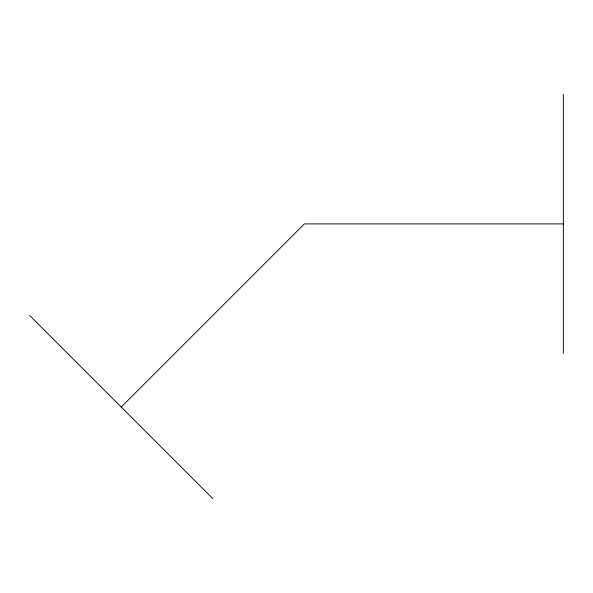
<?xml version="1.0" encoding="UTF-8"?>
<svg xmlns="http://www.w3.org/2000/svg" width="593" height="593" viewBox="0 0 593 593"><rect width="100%" height="100%" fill="white"/><g stroke="black" fill="none" stroke-linecap="round" stroke-linejoin="round"><path stroke-width="0.89" d="M121.217 407.035L304.357 223.895L563.35 223.895M29.65 315.461L212.783 498.602M563.35 94.398L563.35 353.391"/></g></svg>
